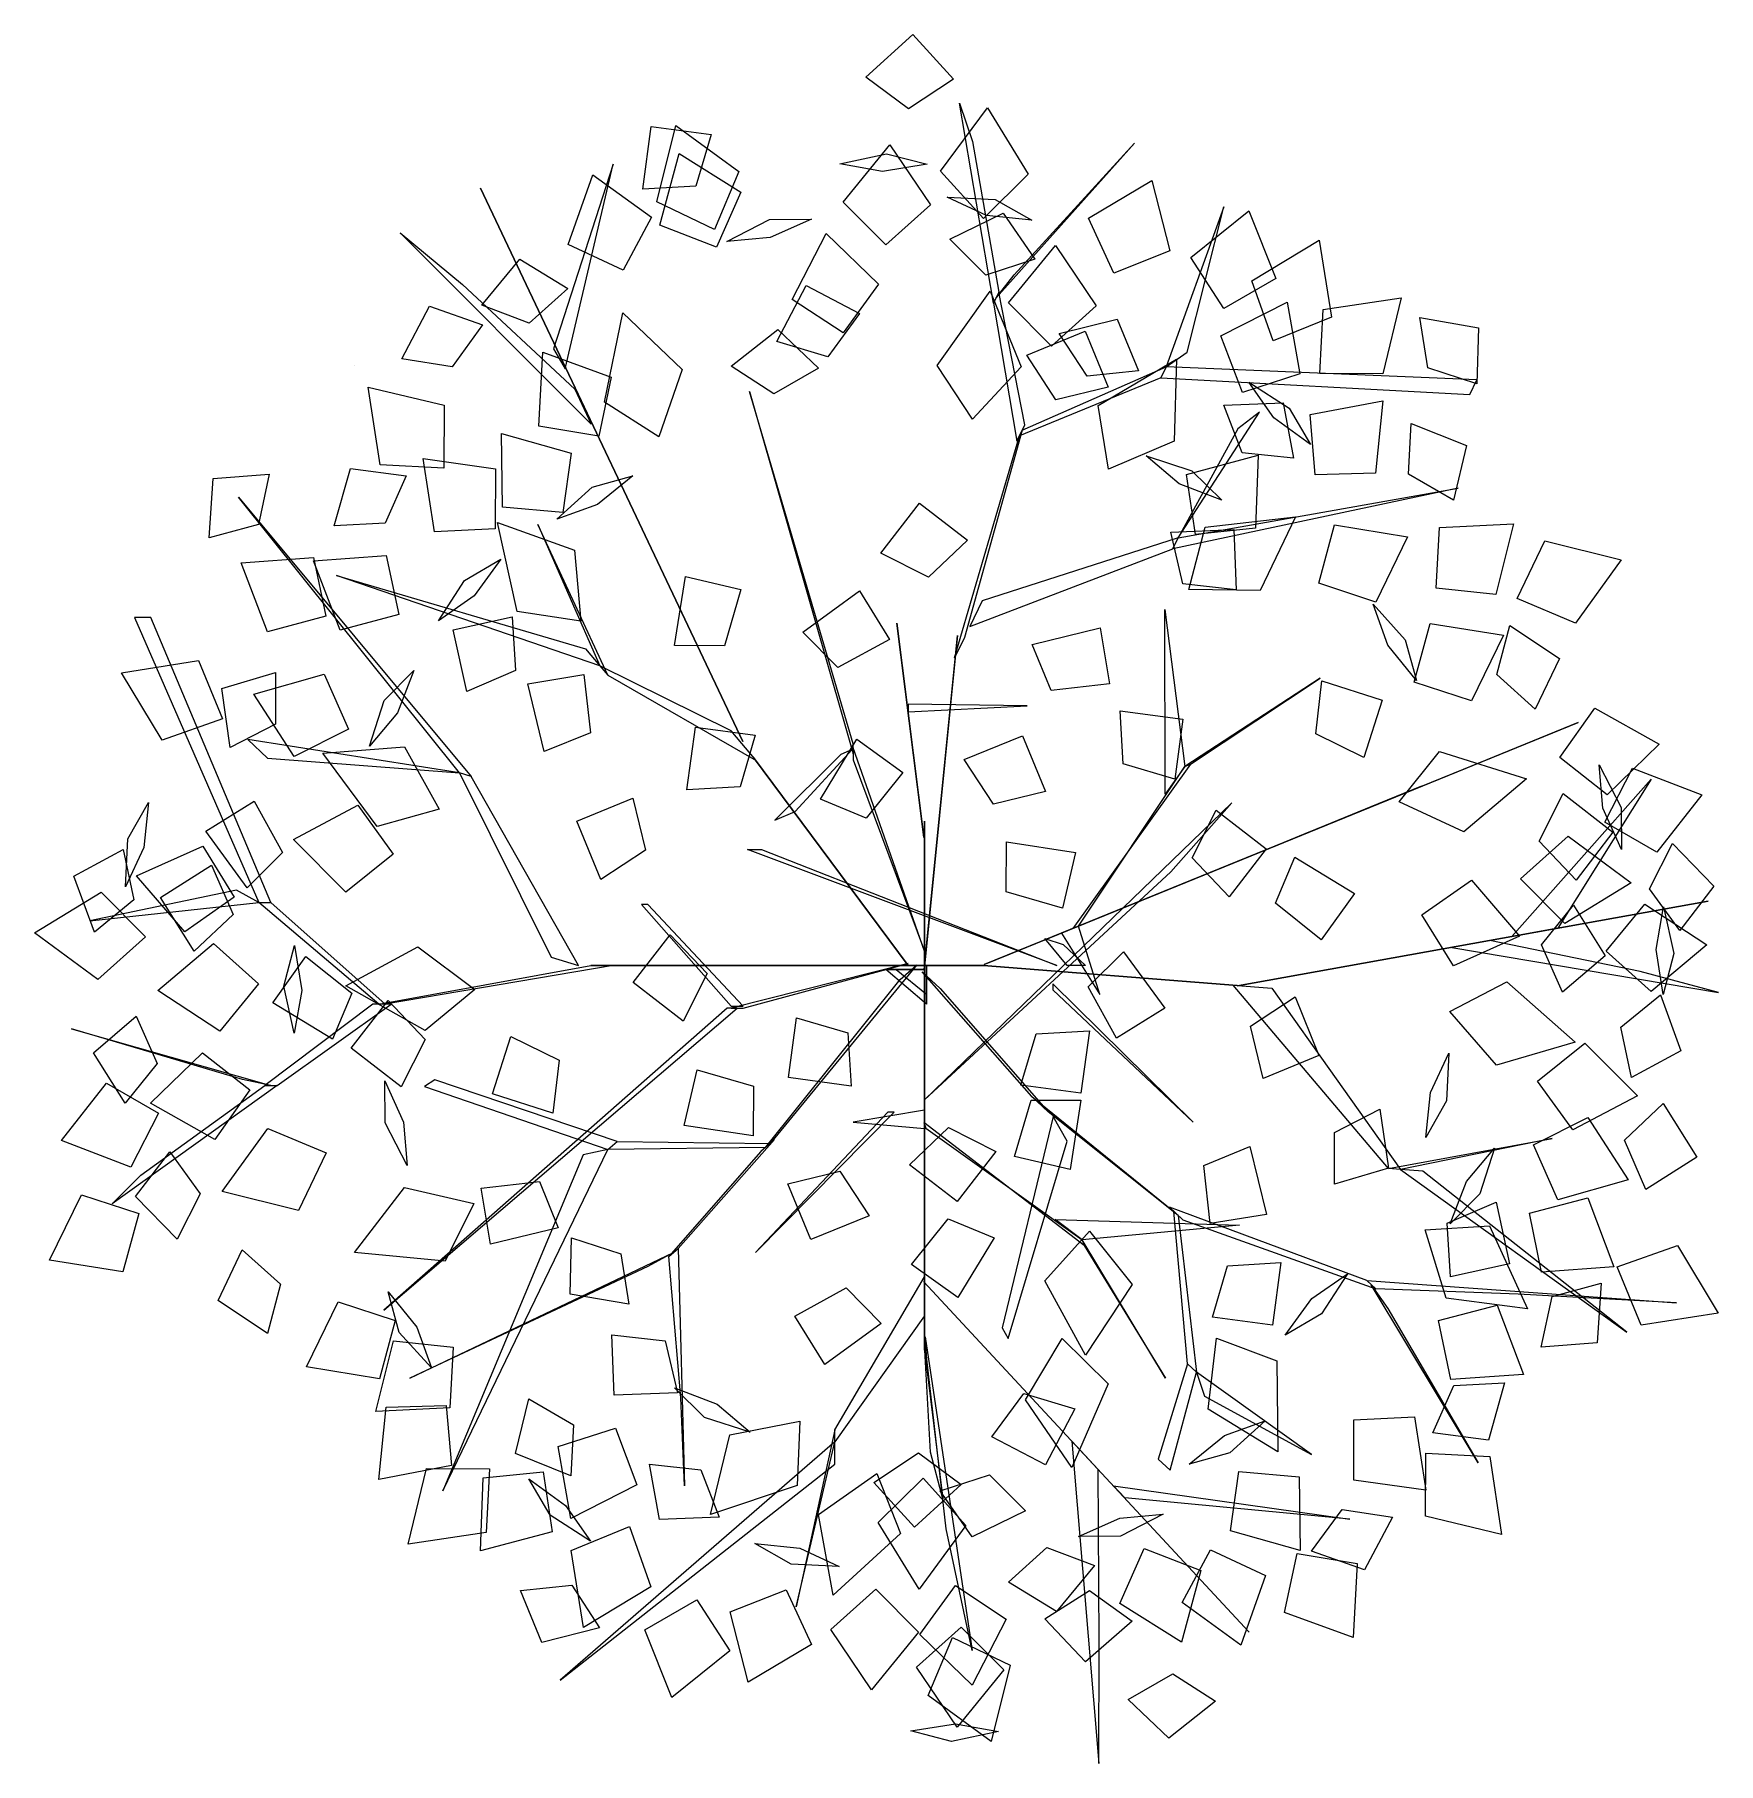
# Model space of a CAD drawing. Extents: x -0.013 to 0.0115, y -0.0111 to 0.0141.
import ezdxf

# ---------------------------------------------------------------- set-up
doc = ezdxf.new("R2010")
doc.units = 0
doc.linetypes.add('BARK', pattern=[10000, 10000, 0])
doc.linetypes.add('LEAF_G', pattern=[10000, 10000, 0])
doc.layers.get('0').update_dxf_attribs({"linetype": 'CONTINUOUS'})

msp = doc.modelspace()

# ---------------------------------------------------------------- linework, layer by layer
at = {"color": 8, "linetype": 'BARK'}
msp.add_line((-0.008327, 0.009306, 0.033476), (-0.008327, 0.009306, 0.033476), dxfattribs=at)
at = {"color": 3, "linetype": 'LEAF_G'}
for points in [[(-0.000261, 0.013042, 0.022713), (-0.000884, 0.013506, 0.021954), (-0.000202, 0.014124, 0.020942), (0.000391, 0.013475, 0.022005)], [(0.000827, 0.011443, 0.026761), (0.000205, 0.012135, 0.026202), (0.000887, 0.013057, 0.025456), (0.00148, 0.012089, 0.026239)], [(-0.003359, 0.011916, 0.022351), (-0.004134, 0.011871, 0.021593), (-0.00401, 0.012784, 0.020581), (-0.003138, 0.012667, 0.021643)], [(-0.00309, 0.011286, 0.024777), (-0.00393, 0.011687, 0.024218), (-0.003653, 0.0128, 0.023472), (-0.002734, 0.012132, 0.024255)], [(-0.003061, 0.011029, 0.026533), (-0.003886, 0.01135, 0.025904), (-0.003604, 0.012394, 0.025065), (-0.002704, 0.01183, 0.025946)], [(-0.000642, 0.012132, 0.024926), (-0.001265, 0.012242, 0.024043), (-0.000583, 0.012389, 0.022866), (0.00001, 0.012235, 0.024102)], [(-0.000593, 0.01106, 0.030066), (-0.001216, 0.011684, 0.029433), (-0.000534, 0.012516, 0.028588), (0.000059, 0.011642, 0.029475)], [(-0.004421, 0.010694, 0.028169), (-0.005219, 0.011067, 0.027535), (-0.004863, 0.012083, 0.02669), (-0.004007, 0.011464, 0.027577)], [(0.002729, 0.010651, 0.029699), (0.002357, 0.01145, 0.029065), (0.003283, 0.011999, 0.02822), (0.003541, 0.010975, 0.029107)], [(0.000874, 0.011488, 0.02432), (0.000301, 0.011756, 0.023437), (0.000998, 0.011721, 0.02226), (0.001531, 0.011419, 0.023496)], [(-0.00228, 0.011166, 0.022572), (-0.00291, 0.011111, 0.021689), (-0.002289, 0.01143, 0.020512), (-0.001676, 0.011434, 0.021748)], [(0.000863, 0.01062, 0.031334), (0.000337, 0.011143, 0.03054), (0.001116, 0.011525, 0.029482), (0.001579, 0.010851, 0.030593)], [(0.004328, 0.010132, 0.027525), (0.003849, 0.010877, 0.026896), (0.004691, 0.011556, 0.026057), (0.005088, 0.010571, 0.026938)], [(-0.001216, 0.009781, 0.026269), (-0.001956, 0.010267, 0.02564), (-0.001463, 0.011229, 0.024802), (-0.0007, 0.010491, 0.025682)], [(0.005047, 0.009661, 0.026761), (0.004737, 0.010539, 0.026202), (0.00572, 0.01113, 0.025456), (0.005897, 0.010008, 0.026239)], [(-0.005786, 0.009921, 0.029589), (-0.006478, 0.010185, 0.028795), (-0.005923, 0.010851, 0.027737), (-0.005226, 0.010424, 0.028848)], [(0.001817, 0.009586, 0.025653), (0.001194, 0.010215, 0.025024), (0.001876, 0.011054, 0.024186), (0.002469, 0.010173, 0.025066)], [(-0.001439, 0.009432, 0.022045), (-0.002183, 0.009655, 0.021286), (-0.001754, 0.01047, 0.020274), (-0.000975, 0.010062, 0.021337)], [(0.000671, 0.008522, 0.032141), (0.000155, 0.009306, 0.031595), (0.000925, 0.010387, 0.031263), (0.001379, 0.009283, 0.031955)], [(-0.006911, 0.009286, 0.031304), (-0.007644, 0.0094, 0.030511), (-0.007239, 0.010168, 0.029453), (-0.006468, 0.009894, 0.030564)], [(0.0046, 0.00891, 0.024803), (0.004287, 0.009738, 0.024174), (0.005251, 0.010227, 0.023335), (0.005435, 0.009181, 0.024216)], [(0.005729, 0.009189, 0.026761), (0.005778, 0.010118, 0.026202), (0.006913, 0.010288, 0.025456), (0.006647, 0.009184, 0.026239)], [(-0.003899, 0.008265, 0.031133), (-0.004689, 0.008771, 0.030587), (-0.004426, 0.010072, 0.030255), (-0.003562, 0.009248, 0.030947)], [(-0.002224, 0.008891, 0.031304), (-0.002847, 0.009294, 0.030511), (-0.002165, 0.00983, 0.029453), (-0.001572, 0.009267, 0.030564)], [(0.002338, 0.009147, 0.027716), (0.001933, 0.009768, 0.026923), (0.002774, 0.00998, 0.025865), (0.003086, 0.009225, 0.026976)], [(0.0073, 0.009271, 0.029911), (0.007182, 0.010003, 0.029117), (0.008037, 0.009855, 0.028059), (0.008015, 0.009037, 0.02917)], [(0.001884, 0.008805, 0.020947), (0.001458, 0.009454, 0.020188), (0.00231, 0.009802, 0.019176), (0.002646, 0.008988, 0.020239)], [(-0.004775, 0.008275, 0.02622), (-0.005648, 0.008418, 0.025591), (-0.005589, 0.009498, 0.024753), (-0.004592, 0.009134, 0.025633)], [(0.002651, 0.007795, 0.032141), (0.002497, 0.008721, 0.031595), (0.00364, 0.009395, 0.031263), (0.003607, 0.008203, 0.031955)], [(-0.007031, 0.007807, 0.026761), (-0.00796, 0.007856, 0.026202), (-0.008131, 0.00899, 0.025456), (-0.007026, 0.008725, 0.026239)], [(0.005057, 0.008544, 0.023886), (0.004694, 0.009062, 0.023003), (0.00528, 0.008684, 0.021826), (0.005591, 0.008155, 0.023062)], [(0.004595, 0.008033, 0.028561), (0.004327, 0.008725, 0.027767), (0.005194, 0.008758, 0.026709), (0.005343, 0.007954, 0.02782)], [(0.005661, 0.007711, 0.029651), (0.005586, 0.008589, 0.029017), (0.006643, 0.008789, 0.028172), (0.006536, 0.007738, 0.02906)], [(-0.0053, 0.007161, 0.031282), (-0.006178, 0.007239, 0.030648), (-0.00619, 0.008315, 0.029803), (-0.005174, 0.008026, 0.030691)], [(0.007021, 0.007719, 0.031304), (0.007058, 0.008459, 0.030511), (0.007863, 0.008137, 0.029453), (0.007672, 0.007342, 0.030564)], [(-0.006281, 0.006924, 0.025682), (-0.007165, 0.006882, 0.025053), (-0.007332, 0.00795, 0.024214), (-0.00628, 0.007801, 0.025095)], [(0.003681, 0.007579, 0.022329), (0.003197, 0.007986, 0.021446), (0.003861, 0.007772, 0.020269), (0.004298, 0.007342, 0.021505)], [(0.003919, 0.006844, 0.027355), (0.003785, 0.007718, 0.026726), (0.00483, 0.007996, 0.025887), (0.004792, 0.006935, 0.026767)], [(-0.009731, 0.006986, 0.031304), (-0.010447, 0.006792, 0.030511), (-0.010389, 0.007658, 0.029453), (-0.009574, 0.007722, 0.030564)], [(-0.007886, 0.007008, 0.031304), (-0.008626, 0.006968, 0.030511), (-0.008389, 0.007802, 0.029453), (-0.007579, 0.007695, 0.030564)], [(-0.004792, 0.007281, 0.023459), (-0.005387, 0.007066, 0.022576), (-0.00487, 0.007534, 0.021399), (-0.004279, 0.007697, 0.022635)], [(0.000027, 0.006222, 0.033288), (-0.000667, 0.006571, 0.032529), (-0.000103, 0.007299, 0.031518), (0.000594, 0.006762, 0.03258)], [(0.00382, 0.006043, 0.033743), (0.004056, 0.006951, 0.033196), (0.005375, 0.007102, 0.032864), (0.004859, 0.006026, 0.033556)], [(-0.005035, 0.005581, 0.032141), (-0.005963, 0.005721, 0.031595), (-0.006251, 0.007017, 0.031263), (-0.005127, 0.006616, 0.031955)], [(0.003733, 0.006123, 0.019383), (0.003555, 0.006878, 0.018624), (0.004475, 0.006914, 0.017612), (0.004511, 0.006035, 0.018675)], [(0.005714, 0.006132, 0.033862), (0.005943, 0.006983, 0.033228), (0.007005, 0.006808, 0.032383), (0.006545, 0.005858, 0.03327)], [(0.00742, 0.006062, 0.028035), (0.00747, 0.006946, 0.027406), (0.00855, 0.007, 0.026567), (0.008292, 0.00597, 0.027448)], [(0.008603, 0.005908, 0.026761), (0.009004, 0.006748, 0.026202), (0.010118, 0.006471, 0.025456), (0.00945, 0.005553, 0.026239)], [(-0.008749, 0.005653, 0.031282), (-0.009601, 0.005426, 0.030648), (-0.009981, 0.006432, 0.029803), (-0.008927, 0.006509, 0.030691)], [(-0.007686, 0.005676, 0.025592), (-0.008542, 0.005451, 0.024963), (-0.008928, 0.006461, 0.024125), (-0.007869, 0.006535, 0.025005)], [(-0.006591, 0.005948, 0.021952), (-0.007109, 0.005586, 0.021069), (-0.006731, 0.006172, 0.019892), (-0.006203, 0.006482, 0.021128)], [(-0.002944, 0.005221, 0.035681), (-0.003669, 0.005224, 0.034873), (-0.003513, 0.00623, 0.033958), (-0.002706, 0.006041, 0.03506)], [(-0.001291, 0.004904, 0.034139), (-0.001801, 0.005419, 0.033331), (-0.000979, 0.00602, 0.032417), (-0.000542, 0.005315, 0.033519)], [(0.00672, 0.005231, 0.023699), (0.006504, 0.005826, 0.022817), (0.006972, 0.005309, 0.02164), (0.007135, 0.004718, 0.022876)], [(-0.005985, 0.004862, 0.021038), (-0.006698, 0.004555, 0.020279), (-0.006893, 0.005455, 0.019267), (-0.006034, 0.005644, 0.020329)], [(0.007099, 0.004692, 0.027808), (0.007333, 0.005546, 0.027179), (0.0084, 0.005375, 0.026341), (0.007934, 0.004421, 0.027221)], [(0.001813, 0.004571, 0.034169), (0.001539, 0.005242, 0.03336), (0.002528, 0.005483, 0.032446), (0.002662, 0.004665, 0.033548)], [(0.008307, 0.004801, 0.031091), (0.008497, 0.005518, 0.030298), (0.009217, 0.005035, 0.02924), (0.008865, 0.004297, 0.03035)], [(-0.010256, 0.004155, 0.026761), (-0.011134, 0.003845, 0.026202), (-0.011725, 0.004828, 0.025456), (-0.010603, 0.005005, 0.026239)], [(-0.009482, 0.004078, 0.032372), (-0.010142, 0.00374, 0.031578), (-0.010265, 0.004599, 0.03052), (-0.009481, 0.004831, 0.031631)], [(-0.008419, 0.004008, 0.02622), (-0.00921, 0.00361, 0.025591), (-0.009797, 0.004518, 0.024753), (-0.008776, 0.00481, 0.025633)], [(-0.007707, 0.004243, 0.02247), (-0.008114, 0.003759, 0.021587), (-0.0079, 0.004423, 0.02041), (-0.00747, 0.00486, 0.021646)], [(-0.004897, 0.003954, 0.034258), (-0.005568, 0.00368, 0.033449), (-0.005809, 0.004669, 0.032535), (-0.004991, 0.004803, 0.033637)], [(0.005667, 0.00394, 0.019804), (0.005758, 0.004711, 0.019045), (0.006635, 0.00443, 0.018033), (0.006369, 0.003592, 0.019096)], [(0.009225, 0.003593, 0.02974), (0.009732, 0.004314, 0.029106), (0.01067, 0.003787, 0.028261), (0.009912, 0.003051, 0.029149)], [(-0.002716, 0.003169, 0.03489), (-0.003491, 0.003125, 0.034131), (-0.003366, 0.004037, 0.033119), (-0.002495, 0.00392, 0.034181)], [(0.002863, 0.003501, 0.034149), (0.002819, 0.004276, 0.033391), (0.003731, 0.004151, 0.032379), (0.003614, 0.003279, 0.033441)], [(-0.000879, 0.002709, 0.035681), (-0.001547, 0.002989, 0.034873), (-0.001018, 0.003859, 0.033958), (-0.000345, 0.003375, 0.03506)], [(0.000973, 0.002915, 0.034818), (0.000546, 0.003564, 0.034059), (0.001399, 0.003912, 0.033047), (0.001734, 0.003099, 0.034109)], [(-0.007098, 0.00284, 0.032141), (-0.008003, 0.002591, 0.031595), (-0.008793, 0.003657, 0.031263), (-0.007603, 0.003748, 0.031955)], [(0.006885, 0.00295, 0.031311), (0.00747, 0.003683, 0.030765), (0.008736, 0.003285, 0.030433), (0.007827, 0.002512, 0.031125)], [(0.009851, 0.002858, 0.023835), (0.009796, 0.003488, 0.022953), (0.010115, 0.002867, 0.021776), (0.010119, 0.002254, 0.023012)], [(0.009877, 0.002654, 0.028375), (0.010283, 0.003441, 0.027746), (0.011292, 0.003051, 0.026908), (0.010637, 0.002215, 0.027788)], [(0.00892, 0.002377, 0.01983), (0.009269, 0.00307, 0.019071), (0.009996, 0.002506, 0.018059), (0.00946, 0.001809, 0.019122)], [(-0.011401, 0.002283, 0.023176), (-0.011669, 0.00171, 0.022293), (-0.011635, 0.002407, 0.021117), (-0.011332, 0.00294, 0.022352)], [(-0.009381, 0.002208, 0.033902), (-0.009896, 0.001698, 0.033094), (-0.010498, 0.002519, 0.032179), (-0.009793, 0.002957, 0.033281)], [(-0.007767, 0.002188, 0.028148), (-0.008457, 0.001634, 0.027519), (-0.00922, 0.0024, 0.026681), (-0.008282, 0.002898, 0.027561)], [(-0.004095, 0.002243, 0.033643), (-0.004744, 0.001817, 0.032884), (-0.005092, 0.002669, 0.031872), (-0.004278, 0.003004, 0.032935)], [(0.003868, 0.002133, 0.034644), (0.004217, 0.002827, 0.033885), (0.004945, 0.002263, 0.032873), (0.004408, 0.001566, 0.033935)], [(-0.010082, 0.00156, 0.031282), (-0.010805, 0.001055, 0.030648), (-0.011506, 0.001871, 0.029803), (-0.010543, 0.002303, 0.030691)], [(0.001158, 0.001639, 0.036512), (0.001162, 0.002364, 0.035703), (0.002168, 0.002209, 0.034789), (0.001978, 0.001401, 0.035891)], [(0.00865, 0.001826, 0.026761), (0.009342, 0.002449, 0.026202), (0.010264, 0.001767, 0.025456), (0.009296, 0.001174, 0.026239)], [(0.010528, 0.001681, 0.029229), (0.010863, 0.002342, 0.028435), (0.011468, 0.00172, 0.027377), (0.01097, 0.001072, 0.028488)], [(-0.011544, 0.001519, 0.031393), (-0.012119, 0.001051, 0.0306), (-0.012418, 0.001865, 0.029542), (-0.011699, 0.002255, 0.030653)], [(-0.010101, 0.001308, 0.022015), (-0.010666, 0.000775, 0.021256), (-0.011157, 0.001554, 0.020244), (-0.010414, 0.002026, 0.021307)], [(0.005081, 0.001472, 0.034169), (0.005361, 0.00214, 0.03336), (0.006231, 0.001611, 0.032446), (0.005747, 0.000938, 0.033548)], [(0.007212, 0.001304, 0.031193), (0.007935, 0.001809, 0.030559), (0.008636, 0.000993, 0.029714), (0.007672, 0.00056, 0.030602)], [(-0.011377, 0.000982, 0.026761), (-0.012069, 0.000359, 0.026202), (-0.012991, 0.001041, 0.025456), (-0.012022, 0.001634, 0.026239)], [(0.008955, 0.000863, 0.029021), (0.00942, 0.001441, 0.028228), (0.009882, 0.000706, 0.02717), (0.00926, 0.000175, 0.02828)], [(0.009899, 0.000772, 0.027126), (0.010459, 0.001457, 0.026497), (0.011365, 0.000867, 0.025658), (0.010551, 0.000185, 0.026539)], [(0.010624, 0.000797, 0.024118), (0.010735, 0.001419, 0.023235), (0.010882, 0.000737, 0.022058), (0.010727, 0.000144, 0.023294)], [(-0.003196, 0.000446, 0.034165), (-0.003545, -0.000248, 0.033406), (-0.004273, 0.000316, 0.032394), (-0.003736, 0.001013, 0.033457)], [(-0.009731, 0.000295, 0.027751), (-0.010291, -0.00039, 0.027122), (-0.011197, 0.000201, 0.026284), (-0.010383, 0.000883, 0.027164)], [(-0.009101, 0.000202, 0.022705), (-0.009212, -0.000421, 0.021823), (-0.009359, 0.000261, 0.020646), (-0.009204, 0.000854, 0.021881)], [(-0.006578, 0.000213, 0.033683), (-0.007303, -0.000383, 0.033137), (-0.008459, 0.00027, 0.032805), (-0.007409, 0.000837, 0.033497)], [(0.002354, 0.000253, 0.035681), (0.002869, 0.000763, 0.034873), (0.00347, -0.000058, 0.033958), (0.002765, -0.000495, 0.03506)], [(-0.008372, 0.000159, 0.029959), (-0.008653, -0.000509, 0.02915), (-0.009523, 0.00002, 0.028236), (-0.009039, 0.000693, 0.029338)], [(0.00762, -0.000106, 0.029799), (0.008452, 0.000326, 0.029252), (0.009447, -0.000553, 0.028921), (0.008302, -0.000889, 0.029613)], [(-0.007303, -0.000512, 0.020982), (-0.007652, -0.001205, 0.020224), (-0.008379, -0.000641, 0.019212), (-0.007843, 0.000056, 0.020274)], [(0.004718, -0.000319, 0.033295), (0.005367, 0.000108, 0.032536), (0.005715, -0.000745, 0.031524), (0.004902, -0.00108, 0.032587)], [(0.010112, -0.000333, 0.031219), (0.010687, 0.000135, 0.030425), (0.010987, -0.000679, 0.029368), (0.010268, -0.001069, 0.030478)], [(-0.011208, -0.000863, 0.029288), (-0.011673, -0.001441, 0.028494), (-0.012135, -0.000706, 0.027436), (-0.011514, -0.000175, 0.028547)], [(-0.001145, -0.000418, 0.032599), (-0.0011, -0.001194, 0.03184), (-0.002012, -0.001069, 0.030828), (-0.001896, -0.000197, 0.031891)], [(-0.005353, -0.000817, 0.019514), (-0.005444, -0.001589, 0.018755), (-0.006321, -0.001307, 0.017743), (-0.006054, -0.000469, 0.018805)], [(0.001596, -0.000429, 0.034099), (0.002371, -0.000385, 0.03334), (0.002247, -0.001297, 0.032328), (0.001375, -0.00118, 0.033391)], [(-0.009858, -0.001249, 0.030155), (-0.010365, -0.00197, 0.029522), (-0.011303, -0.001443, 0.028676), (-0.010545, -0.000707, 0.029564)], [(0.007338, -0.001285, 0.023591), (0.007606, -0.000712, 0.022709), (0.007572, -0.001409, 0.021532), (0.007269, -0.001941, 0.022767)], [(0.008899, -0.00112, 0.02622), (0.009589, -0.000567, 0.025591), (0.010352, -0.001333, 0.024753), (0.009414, -0.00183, 0.025633)], [(-0.002522, -0.001195, 0.03491), (-0.002526, -0.001919, 0.034102), (-0.003532, -0.001764, 0.033188), (-0.003342, -0.000956, 0.034289)], [(-0.011185, -0.001587, 0.027751), (-0.011591, -0.002373, 0.027122), (-0.012599, -0.001984, 0.026284), (-0.011945, -0.001148, 0.027164)], [(-0.00762, -0.001719, 0.023599), (-0.007566, -0.002349, 0.022716), (-0.007884, -0.001728, 0.021539), (-0.007889, -0.001115, 0.022775)], [(0.001521, -0.001396, 0.035681), (0.002245, -0.001399, 0.034873), (0.00209, -0.002405, 0.033958), (0.001282, -0.002216, 0.03506)], [(0.010164, -0.001981, 0.020895), (0.010729, -0.001448, 0.020136), (0.01122, -0.002227, 0.019124), (0.010477, -0.002698, 0.020187)], [(0.005943, -0.001866, 0.032431), (0.006602, -0.001528, 0.031637), (0.006726, -0.002387, 0.03058), (0.005941, -0.002619, 0.03169)], [(0.00884, -0.002048, 0.025206), (0.00963, -0.00165, 0.024577), (0.010217, -0.002558, 0.023739), (0.009196, -0.00285, 0.024619)], [(-0.008746, -0.002164, 0.026761), (-0.009147, -0.003004, 0.026202), (-0.01026, -0.002727, 0.025456), (-0.009592, -0.001808, 0.026239)], [(0.000317, -0.001797, 0.032773), (0.001011, -0.002146, 0.032014), (0.000446, -0.002874, 0.031002), (-0.00025, -0.002337, 0.032065)], [(-0.010579, -0.002762, 0.031304), (-0.010914, -0.003423, 0.030511), (-0.011519, -0.002801, 0.029453), (-0.011021, -0.002152, 0.030564)], [(0.004037, -0.002347, 0.035681), (0.004708, -0.002073, 0.034873), (0.00495, -0.003062, 0.033958), (0.004131, -0.003196, 0.03506)], [(0.007865, -0.002583, 0.022046), (0.008271, -0.002098, 0.021163), (0.008058, -0.002763, 0.019986), (0.007628, -0.003199, 0.021222)], [(-0.001262, -0.002431, 0.033643), (-0.000835, -0.00308, 0.032884), (-0.001688, -0.003428, 0.031872), (-0.002023, -0.002615, 0.032935)], [(-0.006592, -0.002904, 0.032853), (-0.007012, -0.003742, 0.032306), (-0.008333, -0.003616, 0.031975), (-0.007605, -0.002671, 0.032667)], [(-0.005638, -0.002584, 0.035237), (-0.005364, -0.003255, 0.034428), (-0.006353, -0.003497, 0.033514), (-0.006487, -0.002678, 0.034616)], [(-0.011471, -0.003046, 0.024523), (-0.011705, -0.0039, 0.023894), (-0.012772, -0.003728, 0.023055), (-0.012306, -0.002775, 0.023936)], [(0.007581, -0.003188, 0.019271), (0.008294, -0.002881, 0.018512), (0.008488, -0.00378, 0.0175), (0.007629, -0.003969, 0.018563)], [(0.00878, -0.003045, 0.031282), (0.009632, -0.002818, 0.030648), (0.010011, -0.003824, 0.029803), (0.008958, -0.003901, 0.030691)], [(0.000315, -0.003124, 0.034139), (0.000983, -0.003404, 0.033331), (0.000455, -0.004274, 0.032417), (-0.000219, -0.00379, 0.033519)], [(0.007263, -0.003286, 0.032141), (0.0082, -0.00323, 0.031595), (0.008751, -0.004438, 0.031263), (0.007568, -0.00428, 0.031955)], [(-0.004453, -0.003637, 0.031067), (-0.004335, -0.004369, 0.030273), (-0.00519, -0.004221, 0.029216), (-0.005169, -0.003403, 0.030326)], [(0.002372, -0.003305, 0.035709), (0.002995, -0.00408, 0.035273), (0.002313, -0.005113, 0.034691), (0.00172, -0.004028, 0.035302)], [(0.010058, -0.003825, 0.026761), (0.010936, -0.003514, 0.026202), (0.011527, -0.004498, 0.025456), (0.010405, -0.004675, 0.026239)], [(-0.009408, -0.004079, 0.030029), (-0.009598, -0.004796, 0.029236), (-0.010319, -0.004313, 0.028178), (-0.009967, -0.003575, 0.029289)], [(0.004385, -0.003809, 0.020933), (0.00516, -0.003764, 0.020174), (0.005036, -0.004676, 0.019163), (0.004164, -0.00456, 0.020225)], [(0.005612, -0.004287, 0.021698), (0.006131, -0.003925, 0.020815), (0.005752, -0.004511, 0.019638), (0.005224, -0.004821, 0.020874)], [(-0.007426, -0.004702, 0.023506), (-0.00721, -0.005297, 0.022623), (-0.007679, -0.004779, 0.021446), (-0.007841, -0.004189, 0.022682)], [(-0.00117, -0.004133, 0.034347), (-0.00066, -0.004648, 0.033538), (-0.001482, -0.005249, 0.032624), (-0.001919, -0.004544, 0.033726)], [(0.009109, -0.004258, 0.031304), (0.009824, -0.004064, 0.030511), (0.009766, -0.00493, 0.029453), (0.008951, -0.004994, 0.030564)], [(-0.007741, -0.004607, 0.033417), (-0.00797, -0.005458, 0.032783), (-0.009032, -0.005283, 0.031938), (-0.008572, -0.004333, 0.032825)], [(0.007454, -0.004609, 0.02622), (0.00831, -0.004384, 0.025591), (0.008695, -0.005394, 0.024753), (0.007636, -0.005467, 0.025633)], [(-0.006893, -0.004995, 0.027865), (-0.006943, -0.005878, 0.027236), (-0.008023, -0.005933, 0.026397), (-0.007765, -0.004903, 0.027278)], [(-0.003808, -0.004905, 0.021228), (-0.003629, -0.00566, 0.020469), (-0.004549, -0.005696, 0.019457), (-0.004586, -0.004817, 0.02052)], [(0.001976, -0.00487, 0.034217), (0.002644, -0.005529, 0.03367), (0.002115, -0.006747, 0.033339), (0.001442, -0.005762, 0.034031)], [(0.004224, -0.004865, 0.032141), (0.005102, -0.005195, 0.031595), (0.005115, -0.006522, 0.031263), (0.004099, -0.005896, 0.031955)], [(0.007678, -0.005555, 0.031304), (0.008418, -0.005515, 0.030511), (0.008182, -0.006349, 0.029453), (0.007371, -0.006243, 0.030564)], [(-0.005144, -0.006127, 0.032757), (-0.005181, -0.006867, 0.031964), (-0.005987, -0.006545, 0.030906), (-0.005795, -0.00575, 0.032016)], [(-0.003052, -0.005826, 0.021811), (-0.002568, -0.006233, 0.020928), (-0.003232, -0.00602, 0.019751), (-0.003669, -0.005589, 0.020987)], [(0.001417, -0.00567, 0.01913), (0.00216, -0.005893, 0.018371), (0.001731, -0.006707, 0.017359), (0.000952, -0.0063, 0.018422)], [(-0.006996, -0.005843, 0.030066), (-0.00692, -0.006721, 0.029433), (-0.007977, -0.006921, 0.028588), (-0.00787, -0.00587, 0.029475)], [(0.006221, -0.006052, 0.027638), (0.007105, -0.00601, 0.027009), (0.007272, -0.007078, 0.02617), (0.006221, -0.00693, 0.027051)], [(-0.004532, -0.006173, 0.025656), (-0.004219, -0.007001, 0.025027), (-0.005183, -0.007489, 0.024188), (-0.005367, -0.006444, 0.025069)], [(-0.001844, -0.006072, 0.03312), (-0.001887, -0.007009, 0.032573), (-0.003145, -0.007431, 0.032242), (-0.002864, -0.006271, 0.032934)], [(0.004338, -0.006283, 0.023176), (0.004932, -0.006067, 0.022293), (0.004415, -0.006535, 0.021117), (0.003824, -0.006698, 0.022352)], [(-0.000116, -0.006533, 0.021108), (0.000506, -0.006997, 0.020349), (-0.000176, -0.007616, 0.019337), (-0.000769, -0.006966, 0.020399)], [(0.007273, -0.00654, 0.026761), (0.008203, -0.006589, 0.026202), (0.008373, -0.007724, 0.025456), (0.007268, -0.007458, 0.026239)], [(-0.006367, -0.006766, 0.026761), (-0.006416, -0.007695, 0.026202), (-0.00755, -0.007866, 0.025456), (-0.007285, -0.006761, 0.026239)], [(-0.003289, -0.00678, 0.030429), (-0.003022, -0.007471, 0.029635), (-0.003889, -0.007504, 0.028577), (-0.004037, -0.0067, 0.029688)], [(-0.005586, -0.006809, 0.028275), (-0.005452, -0.007683, 0.027646), (-0.006496, -0.007961, 0.026807), (-0.006459, -0.0069, 0.027688)], [(-0.00526, -0.007303, 0.02422), (-0.004897, -0.007821, 0.023337), (-0.005484, -0.007443, 0.022161), (-0.005794, -0.006914, 0.023396)], [(-0.000723, -0.006835, 0.032141), (-0.000381, -0.007709, 0.031595), (-0.001359, -0.008606, 0.031263), (-0.001574, -0.007433, 0.031955)], [(-0.000051, -0.006903, 0.026761), (0.000572, -0.007595, 0.026202), (-0.00011, -0.008518, 0.025456), (-0.000703, -0.007549, 0.026239)], [(0.000916, -0.006854, 0.031304), (0.001442, -0.007377, 0.030511), (0.000663, -0.00776, 0.029453), (0.0002, -0.007086, 0.030564)], [(0.00455, -0.006805, 0.031282), (0.005428, -0.006882, 0.030648), (0.005441, -0.007958, 0.029803), (0.004425, -0.00767, 0.030691)], [(0.002814, -0.007485, 0.022284), (0.003444, -0.00743, 0.021401), (0.002823, -0.007749, 0.020224), (0.002211, -0.007753, 0.02146)], [(0.006051, -0.007359, 0.029436), (0.006784, -0.007473, 0.028643), (0.006379, -0.00824, 0.027585), (0.005608, -0.007967, 0.028696)], [(-0.004326, -0.007608, 0.026761), (-0.004015, -0.008485, 0.026202), (-0.004998, -0.009077, 0.025456), (-0.005175, -0.007955, 0.026239)], [(-0.001847, -0.007923, 0.023459), (-0.001274, -0.00819, 0.022577), (-0.00197, -0.008156, 0.0214), (-0.002503, -0.007853, 0.022635)], [(0.001753, -0.007913, 0.031304), (0.002446, -0.008177, 0.030511), (0.00189, -0.008844, 0.029453), (0.001193, -0.008416, 0.030564)], [(0.003171, -0.007926, 0.026446), (0.003996, -0.008248, 0.025817), (0.003714, -0.009291, 0.024978), (0.002814, -0.008728, 0.025859)], [(0.004136, -0.007946, 0.031282), (0.004934, -0.00832, 0.030648), (0.004578, -0.009335, 0.029803), (0.003722, -0.008716, 0.030691)], [(0.005398, -0.008001, 0.025431), (0.006271, -0.008144, 0.024802), (0.006213, -0.009223, 0.023963), (0.005215, -0.008859, 0.024844)], [(-0.005168, -0.008462, 0.029473), (-0.004763, -0.009082, 0.028679), (-0.005604, -0.009295, 0.027621), (-0.005916, -0.008539, 0.028732)], [(-0.002046, -0.008528, 0.029622), (-0.001675, -0.009327, 0.028988), (-0.0026, -0.009876, 0.028143), (-0.002859, -0.008852, 0.02903)], [(-0.000741, -0.008519, 0.027525), (-0.000119, -0.009148, 0.026896), (-0.000801, -0.009986, 0.026057), (-0.001394, -0.009106, 0.026938)], [(0.000419, -0.008469, 0.028375), (0.001159, -0.008955, 0.027746), (0.000666, -0.009917, 0.026908), (-0.000097, -0.009179, 0.027788)], [(0.002372, -0.008538, 0.023355), (0.002995, -0.008984, 0.022585), (0.002313, -0.009578, 0.021558), (0.00172, -0.008954, 0.022636)], [(-0.003344, -0.008674, 0.024593), (-0.002866, -0.009419, 0.023964), (-0.003708, -0.010098, 0.023126), (-0.004104, -0.009113, 0.024006)], [(0.000504, -0.009073, 0.031282), (0.001127, -0.009697, 0.030648), (0.000445, -0.01053, 0.029803), (-0.000148, -0.009656, 0.030691)], [(0.000377, -0.009224, 0.025713), (0.001217, -0.009625, 0.025154), (0.00094, -0.010739, 0.024409), (0.000021, -0.010071, 0.025191)], [(0.003588, -0.009751, 0.029614), (0.00421, -0.010153, 0.028821), (0.003528, -0.01069, 0.027763), (0.002935, -0.010127, 0.028873)], [(0.000423, -0.010483, 0.022899), (0.001046, -0.010593, 0.022017), (0.000364, -0.01074, 0.02084), (-0.000229, -0.010586, 0.022076)]]:
    msp.add_3dface(points, dxfattribs=at)
at = {"color": 8, "linetype": 'BARK'}
for points in [[(0.001052, 0.010372, 0.022476), (0.000974, 0.010212, 0.022149), (0.000478, 0.013124, 0.022387), (0.00067, 0.012569, 0.022476)], [(0.001013, 0.010292, 0.022209), (0.001275, 0.010626, 0.022209), (0.00303, 0.012542, 0.020904)], [(-0.005264, 0.009256, 0.023869), (-0.004567, 0.012236, 0.027605), (-0.005435, 0.009547, 0.023958), (-0.005264, 0.009256, 0.023869)], [(-0.002677, 0.003829, 0.022802), (-0.002677, 0.003829, 0.023128), (-0.006499, 0.011886, 0.024136)], [(0.003491, 0.009285, 0.024047), (0.003793, 0.0095, 0.024462), (0.004327, 0.011615, 0.024047)], [(-0.005125, 0.00896, 0.023543), (-0.004886, 0.00845, 0.023395), (-0.007669, 0.011238, 0.022802), (-0.006759, 0.010486, 0.023217)], [(0.001315, 0.0082, 0.022149), (0.001431, 0.00844, 0.022565), (0.001052, 0.010372, 0.022476), (0.000974, 0.010212, 0.022149)], [(0.001354, 0.00828, 0.022624), (0.001392, 0.00836, 0.022476), (0.003491, 0.009285, 0.024047), (0.003413, 0.009125, 0.024225)], [(0.003491, 0.009285, 0.024047), (0.003413, 0.009125, 0.024225), (0.007911, 0.008883, 0.027605), (0.008015, 0.009096, 0.027605)], [(-0.001067, 0.003647, 0.025797), (-0.001067, 0.003795, 0.025293), (-0.00258, 0.008925, 0.03235), (-0.00258, 0.008925, 0.032409)], [(0.003664, 0.006794, 0.026864), (0.003664, 0.006794, 0.02719), (0.004851, 0.008624, 0.031104), (0.004535, 0.008381, 0.030096)], [(0.00055, 0.00534, 0.019481), (0.000408, 0.005047, 0.019807), (0.001354, 0.00828, 0.022624), (0.001392, 0.00836, 0.022476)], [(-0.006632, 0.003319, 0.026864), (-0.006802, 0.003372, 0.026864), (-0.010021, 0.007385, 0.033417)], [(0.003586, 0.006634, 0.026864), (0.003664, 0.006794, 0.026864), (0.007741, 0.007515, 0.033417)], [(-0.004757, 0.004927, 0.026864), (-0.004643, 0.004791, 0.027042), (-0.005664, 0.006989, 0.031015)], [(0.00081, 0.005874, 0.020578), (0.000628, 0.0055, 0.020163), (0.003586, 0.006634, 0.026864), (0.003664, 0.006794, 0.026864)], [(-0.004966, 0.005178, 0.027161), (-0.004757, 0.004927, 0.026864), (-0.008595, 0.006246, 0.028525)], [(-0.009726, 0.001483, 0.024047), (-0.009548, 0.001483, 0.024225), (-0.011297, 0.005634, 0.027605), (-0.011534, 0.005634, 0.027605)], [(-0.000069, 0.002667, 0.029266), (-0.000434, 0.00555, 0.034988), (-0.000039, 0.002431, 0.02977)], [(0.00376, 0.003465, 0.031519), (0.003476, 0.003061, 0.031252), (0.003469, 0.005748, 0.034158)], [(-0.000036, 0.000501, 0.014915), (-0.000001, 0.000855, 0.014915), (0.00045, 0.005369, 0.019481), (0.000418, 0.005044, 0.019807)], [(-0.002484, 0.003551, 0.023128), (-0.002845, 0.003983, 0.023128), (-0.004757, 0.004927, 0.026864), (-0.004643, 0.004791, 0.027042)], [(0.00376, 0.003465, 0.031579), (0.003842, 0.003499, 0.031252), (0.005733, 0.004751, 0.033506)], [(-0.000269, 0.004259, 0.032676), (0.001467, 0.004348, 0.035226), (-0.000269, 0.004372, 0.033328)], [(0.005507, 0.002481, 0.028702), (0.005205, 0.002357, 0.028287), (0.009488, 0.004104, 0.02977), (0.007813, 0.003421, 0.029592)], [(-0.006802, 0.003372, 0.026864), (-0.006802, 0.003372, 0.02719), (-0.009886, 0.003858, 0.031104), (-0.009599, 0.003582, 0.030096)], [(-0.000267, 0.000563, 0.018413), (-0.000267, 0.000563, 0.017998), (-0.002522, 0.003596, 0.022802), (-0.002522, 0.003596, 0.023128)], [(-0.001085, 0.003709, 0.025293), (-0.001249, 0.003639, 0.025708), (-0.002212, 0.00268, 0.029266), (-0.001912, 0.002809, 0.029266)], [(-0.00003, 0.000771, 0.017998), (-0.00003, 0.000771, 0.017168), (-0.001067, 0.003736, 0.025293), (-0.001067, 0.003558, 0.025708)], [(-0.005467, 0.000687, 0.020578), (-0.00507, 0.000563, 0.020163), (-0.006632, 0.003319, 0.026864), (-0.006802, 0.003372, 0.026864)], [(0.00213, 0.001103, 0.029029), (0.002212, 0.001137, 0.029681), (0.00376, 0.003465, 0.031579), (0.003842, 0.003499, 0.031252)], [(0.008524, 0.000986, 0.023869), (0.010553, 0.003278, 0.027605), (0.009195, 0.001106, 0.023958), (0.008524, 0.000986, 0.023869)], [(0.005122, 0.002324, 0.028613), (0.005205, 0.002357, 0.028347), (0.007209, 0.003175, 0.032676), (0.006577, 0.002917, 0.031756)], [(-0.00003, -0.001394, 0.029355), (-0.00003, -0.001394, 0.02894), (0.004448, 0.002935, 0.035819), (0.003558, 0.001927, 0.0349)], [(-0.00003, 0.002342, 0.029266), (-0.00003, 0.002669, 0.029266), (-0.00003, 0.00086, 0.035908), (-0.00003, 0.00086, 0.03484)], [(0.001828, 0.00098, 0.02553), (0.001663, 0.000913, 0.025797), (0.005122, 0.002324, 0.028613), (0.005205, 0.002357, 0.028347)], [(0.001898, 0.000563, 0.029355), (0.001898, 0.000563, 0.02894), (-0.002609, 0.002253, 0.035819), (-0.002402, 0.002253, 0.0349)], [(-0.009726, 0.001483, 0.024047), (-0.010052, 0.00166, 0.024462), (-0.012187, 0.001216, 0.024047)], [(-0.007887, 0, 0.022624), (-0.007976, 0, 0.022476), (-0.009726, 0.001483, 0.024047), (-0.009548, 0.001483, 0.024225)], [(-0.002847, -0.00003, 0.025293), (-0.002669, -0.00003, 0.025708), (-0.004062, 0.001453, 0.029266), (-0.004151, 0.001453, 0.029266)], [(0.004526, 0.000268, 0.022802), (0.004526, 0.000268, 0.023128), (0.011384, 0.001499, 0.024136)], [(0.002212, 0.001137, 0.029029), (0.001965, 0.001036, 0.029029), (0.002522, 0.000142, 0.035581)], [(-0.00003, 0.000919, 0.01533), (-0.00003, 0.000504, 0.014915), (-0.00003, 0.000356, 0.017583), (-0.00003, 0.000771, 0.017998)], [(-0.00003, 0.000356, 0.017583), (-0.00003, 0.000771, 0.017998), (-0.00003, -0.000326, 0.020815), (-0.00003, -0.000326, 0.0204)], [(0.000839, 0.000577, 0.020815), (0.001224, 0.000734, 0.021141), (0.001828, 0.00098, 0.02553), (0.001663, 0.000913, 0.025797)], [(0.00172, 0.000957, 0.025797), (0.001987, 0.000872, 0.026212), (0.002313, 0.000563, 0.029029), (0.002046, 0.000563, 0.029029)], [(0.008203, 0.000928, 0.023543), (0.007649, 0.000828, 0.023395), (0.011532, 0.00017, 0.022802), (0.010393, 0.000478, 0.023217)], [(-0.004892, 0.000563, 0.019481), (-0.004566, 0.000563, 0.019807), (-0.007887, 0, 0.022624), (-0.007976, 0, 0.022476)], [(0, 0.000563, 0.014915), (-0.000356, 0.000563, 0.014915), (-0.004892, 0.000563, 0.019481), (-0.004566, 0.000563, 0.019807)], [(-0.000267, 0.000593, 0.017998), (-0.000267, 0.000593, 0.017168), (-0.002847, -0.000059, 0.025293), (-0.002669, -0.000059, 0.025708)], [(-0.000387, 0.000358, 0.019481), (-0.000141, 0.000572, 0.019807), (-0.00228, -0.00203, 0.022624), (-0.002347, -0.002088, 0.022476)], [(-0.000089, 0.000504), (-0.000593, 0.000504), (-0.000445, 0.000504, 0.014499), (-0.000089, 0.000504, 0.014499)], [(0, 0.000148, 0.014499), (0, 0), (-0.000593, 0.000504), (-0.000445, 0.000504, 0.014499)], [(-0.00003, 0.000504, 0.014915), (-0.000445, 0.000504, 0.014499), (-0.000445, 0.000504, 0.014499), (-0.000178, 0.000504, 0.017583)], [(-0.000415, 0.000563, 0.01533), (0, 0.000563, 0.014915), (0.000148, 0.000563, 0.017583), (-0.000267, 0.000563, 0.017998)], [(0.000148, 0.000563, 0.017583), (-0.000267, 0.000563, 0.017998), (0.00083, 0.000563, 0.020815), (0.00083, 0.000563, 0.0204)], [(0, 0.000563, 0.014915), (0, 0.000148, 0.014499), (0, 0, 0.017168), (0, 0.000415, 0.017583)], [(0, 0.000504), (0, 0), (0, 0.000148, 0.014499), (0, 0.000504, 0.014499)], [(0.00083, 0.000563, 0.020815), (0.00083, 0.000563, 0.0204), (0.004525, 0.000275, 0.022802), (0.004525, 0.000275, 0.023128)], [(-0.000063, 0.000473, 0.014915), (0.000197, 0.000229, 0.014915), (0.001773, -0.001569, 0.01681), (0.001535, -0.001346, 0.017136)], [(0.001838, 0.000297, 0.031519), (0.001838, 0.000208, 0.032172), (0.003884, -0.00172, 0.035077)], [(0.004466, 0.00028, 0.023128), (0.005028, 0.000236, 0.023128), (0.006904, -0.002408, 0.026864), (0.006726, -0.002394, 0.027042)], [(-0.007798, 0, 0.022149), (-0.008065, 0, 0.022565), (-0.009637, -0.001186, 0.022476), (-0.009459, -0.001186, 0.022149)], [(-0.002758, -0.000059, 0.025797), (-0.002906, -0.000059, 0.025293), (-0.007907, -0.004456, 0.03235), (-0.007907, -0.004456, 0.032409)], [(-0.009548, -0.001186, 0.022209), (-0.009963, -0.001097, 0.022209), (-0.012454, -0.000356, 0.020904)], [(-0.00003, -0.000326, 0.020815), (-0.00003, -0.000326, 0.0204), (-0.00003, -0.004033, 0.022802), (-0.00003, -0.004033, 0.023128)], [(-0.00003, -0.000326, 0.020815), (-0.00003, -0.000741, 0.021141), (-0.00003, -0.001394, 0.02553), (-0.00003, -0.001216, 0.025797)], [(-0.009637, -0.001186, 0.022476), (-0.009459, -0.001186, 0.022149), (-0.01186, -0.002906, 0.022387), (-0.011445, -0.002491, 0.022476)], [(-0.00464, -0.002115, 0.024047), (-0.004506, -0.001998, 0.024225), (-0.007164, -0.001102, 0.027605), (-0.007313, -0.001198, 0.027605)], [(-0.00003, -0.001394, 0.02553), (-0.00003, -0.001216, 0.025797), (-0.00003, -0.004952, 0.028613), (-0.00003, -0.005041, 0.028347)], [(-0.00003, -0.001216, 0.025797), (-0.00003, -0.001483, 0.026212), (-0.00003, -0.001809, 0.029029), (-0.00003, -0.001542, 0.029029)], [(0.001773, -0.001569, 0.01681), (0.001535, -0.001346, 0.017136), (0.003601, -0.003019, 0.019953), (0.003666, -0.003079, 0.019805)], [(-0.000474, -0.001572, 0.031519), (-0.000563, -0.001572, 0.032172), (-0.002491, -0.003617, 0.035077)], [(-0.00003, -0.001809, 0.029029), (-0.00003, -0.001542, 0.029029), (-0.001067, -0.00172, 0.035581)], [(-0.00004, -0.001722, 0.029029), (-0.000009, -0.001805, 0.029681), (0.002265, -0.003432, 0.031579), (0.002296, -0.003515, 0.031252)], [(0.002047, -0.001995, 0.017907), (0.001842, -0.001634, 0.017492), (0.001099, -0.004713, 0.021439), (0.001187, -0.004868, 0.021439)], [(-0.00228, -0.00203, 0.022624), (-0.002347, -0.002088, 0.022476), (-0.00464, -0.002115, 0.024047), (-0.004506, -0.001998, 0.024225)], [(-0.002213, -0.001972, 0.022149), (-0.002415, -0.002147, 0.022565), (-0.003753, -0.003676, 0.022476), (-0.003619, -0.003559, 0.022149)], [(0.006904, -0.002408, 0.026864), (0.006726, -0.002394, 0.027042), (0.00911, -0.001956, 0.031015)], [(-0.00464, -0.002115, 0.024047), (-0.005003, -0.002194, 0.024462), (-0.007044, -0.007089, 0.024047)], [(0.007229, -0.002433, 0.027161), (0.006904, -0.002408, 0.026864), (0.010199, -0.004777, 0.028525)], [(0.003536, -0.002958, 0.019479), (0.003731, -0.00314, 0.019894), (0.006542, -0.004147, 0.019888), (0.006412, -0.004025, 0.019562)], [(0.003601, -0.003019, 0.019953), (0.003666, -0.003079, 0.019805), (0.00393, -0.005357, 0.021376), (0.0038, -0.005236, 0.021554)], [(0.002265, -0.003432, 0.031519), (0.001871, -0.003135, 0.031252), (0.004557, -0.00322, 0.034158)], [(0.002265, -0.003432, 0.031579), (0.002296, -0.003515, 0.031252), (0.003482, -0.005448, 0.033506)], [(-0.003686, -0.003617, 0.022209), (-0.004058, -0.003822, 0.022209), (-0.007527, -0.005449, 0.020904)], [(-0.003753, -0.003676, 0.022476), (-0.003619, -0.003559, 0.022149), (-0.003528, -0.007014, 0.022387), (-0.003577, -0.005735, 0.022476)], [(-0.00003, -0.003973, 0.023128), (-0.00003, -0.004537, 0.023128), (-0.001334, -0.006375, 0.026864), (-0.001334, -0.006197, 0.027042)], [(0.006542, -0.004147, 0.019888), (0.006412, -0.004025, 0.019562), (0.01092, -0.004349, 0.02055), (0.008616, -0.004223, 0.019888)], [(-0.000044, -0.00404, 0.022802), (-0.000044, -0.00404, 0.023128), (0.004697, -0.009146, 0.024136)], [(0.006477, -0.004086, 0.019621), (0.006719, -0.004434, 0.019621), (0.008031, -0.006678, 0.018317)], [(-0.00003, -0.004952, 0.028613), (-0.00003, -0.005041, 0.028347), (0.000237, -0.007205, 0.032676), (0.000059, -0.006523, 0.031756)], [(0.000005, -0.005169, 0.028702), (-0.00002, -0.004844, 0.028287), (0.000663, -0.009414, 0.02977), (0.000287, -0.007641, 0.029592)], [(0.00393, -0.005357, 0.021376), (0.0038, -0.005236, 0.021554), (0.003375, -0.006626, 0.024934), (0.003548, -0.006788, 0.024934)], [(0.00393, -0.005357, 0.021376), (0.004046, -0.00571, 0.021791), (0.005604, -0.006559, 0.022127)], [(-0.001334, -0.006375, 0.026864), (-0.001334, -0.006197, 0.027042), (-0.001898, -0.008777, 0.031015)], [(-0.001334, -0.006701, 0.027161), (-0.001334, -0.006375, 0.026864), (-0.005337, -0.009844, 0.028525)], [(0.002498, -0.006778, 0.023543), (0.002114, -0.006365, 0.023395), (0.002507, -0.011058, 0.022802), (0.002512, -0.009283, 0.023217)], [(0.00272, -0.007017, 0.023869), (0.006164, -0.007501, 0.027605), (0.002887, -0.00719, 0.023958), (0.00272, -0.007017, 0.023869)]]:
    msp.add_3dface(points, dxfattribs=at)

doc.saveas('drawing.dxf')
